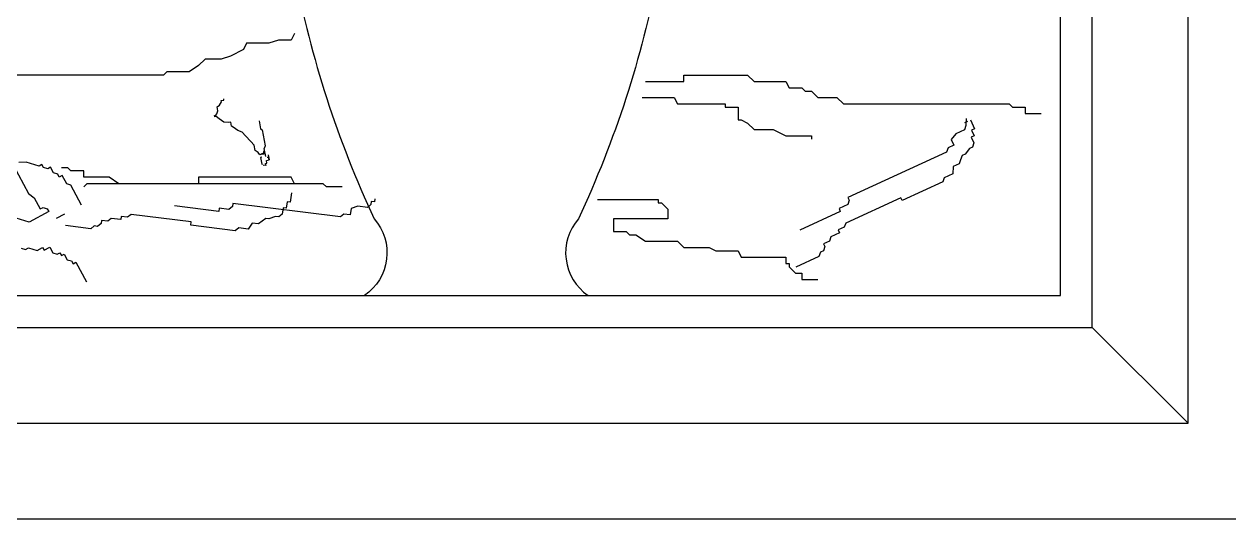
# Model space of a CAD drawing. Header units: inches. Extents: x 6 to 48.5, y 12.5 to 37.3.
# Drawn here: x 8.2738 to 8.5609, y 14.7063 to 14.8242 of the extents above; entities that cross this region are included whole.
import ezdxf

# ---------------------------------------------------------------- set-up
doc = ezdxf.new("R2010")
doc.units = ezdxf.units.IN
doc.header["$MEASUREMENT"] = 0
doc.layers.add('02', color=2, linetype='Continuous')
doc.layers.add('4', color=4, linetype='Continuous')

msp = doc.modelspace()

# ---------------------------------------------------------------- linework, layer by layer
at = {"layer": '02'}
for p, q in [((8.33191, 14.79312), (8.33214, 14.79186)), ((8.28873, 14.78621), (8.28797, 14.78545)), ((8.34501, 14.78621), (8.28873, 14.78621)), ((8.28341, 14.77898), (8.28139, 14.77791)), ((8.52832, 14.75198), (8.55114, 14.72916))]:
    msp.add_line(p, q, dxfattribs=at)
for points in [[(8.16323, 15.11707), (8.16323, 14.75198), (8.52832, 14.75198), (8.52832, 15.11707)], [(8.17084, 15.10946), (8.17084, 14.75959), (8.52071, 14.75959), (8.52071, 15.10946)]]:
    msp.add_lwpolyline(points, close=True, dxfattribs=at)
for points in [[(8.38152, 14.87216, 0.59451), (8.33817, 14.83641, 0.061301), (8.35718, 14.77784, -1.493799)], [(8.38152, 14.87216, -0.59451), (8.42488, 14.83641, -0.061301), (8.40586, 14.77784, 1.493799)], [(8.35718, 14.77784, -0.449066), (8.3549, 14.75959, -0.239284)], [(8.40586, 14.77784, 0.449066), (8.40814, 14.75959, 0.239284)]]:
    msp.add_lwpolyline(points, format="xyb", dxfattribs=at)
for points in [[(8.33817, 14.82196), (8.33741, 14.82044), (8.33437, 14.82044), (8.33208, 14.81967), (8.32676, 14.81967), (8.326, 14.81815), (8.32296, 14.81663), (8.32068, 14.81587), (8.31687, 14.81587), (8.31535, 14.81435), (8.31307, 14.81283), (8.30775, 14.81283), (8.30698, 14.81207), (8.26895, 14.81207)], [(8.42184, 14.81055), (8.43096, 14.81055), (8.43096, 14.81207), (8.44618, 14.81207), (8.4477, 14.81055), (8.4553, 14.81055), (8.45606, 14.80903), (8.45911, 14.80903), (8.45987, 14.80827), (8.46139, 14.80827), (8.46291, 14.80674), (8.46747, 14.80674), (8.46899, 14.80522), (8.50854, 14.80522), (8.50931, 14.80446), (8.51235, 14.80446), (8.51235, 14.80294), (8.51615, 14.80294)], [(8.42108, 14.80674), (8.42868, 14.80674), (8.42944, 14.80522), (8.44085, 14.80522), (8.44085, 14.80446), (8.44389, 14.80446), (8.44389, 14.80142), (8.44465, 14.80142), (8.44618, 14.80066), (8.4477, 14.79914), (8.45226, 14.79914), (8.4553, 14.79762), (8.46139, 14.79762), (8.46139, 14.79686)], [(8.33116, 14.79363), (8.32996, 14.79308), (8.32953, 14.79365), (8.32879, 14.79416), (8.32855, 14.79542), (8.32775, 14.79625), (8.32652, 14.79764), (8.32572, 14.79847), (8.32466, 14.79892), (8.32354, 14.79969), (8.32317, 14.79995), (8.32299, 14.80089), (8.32237, 14.80077), (8.32137, 14.80091), (8.32025, 14.80168), (8.3195, 14.80219), (8.31919, 14.80213), (8.31913, 14.80245), (8.31945, 14.80251), (8.3197, 14.80288), (8.3199, 14.80356), (8.31973, 14.80451), (8.3203, 14.80494), (8.32081, 14.80568), (8.32075, 14.806), (8.32138, 14.80611), (8.32132, 14.80643)], [(8.32977, 14.80117), (8.33011, 14.79928), (8.33049, 14.79903), (8.33118, 14.79526), (8.33099, 14.79457)], [(8.49928, 14.80139), (8.50023, 14.79931), (8.49954, 14.799), (8.50017, 14.79761), (8.49948, 14.7973), (8.50012, 14.79591), (8.49975, 14.79491), (8.49905, 14.79459), (8.49799, 14.79326), (8.4973, 14.79294), (8.49693, 14.79193), (8.49655, 14.79093), (8.49517, 14.79029), (8.49511, 14.78859), (8.49304, 14.78764), (8.49267, 14.78663), (8.48299, 14.78218), (8.48268, 14.78287), (8.46955, 14.77683), (8.46917, 14.77583), (8.46779, 14.77519), (8.46811, 14.7745), (8.46603, 14.77355), (8.46566, 14.77254), (8.46428, 14.7719), (8.4646, 14.77121), (8.46422, 14.7702), (8.46353, 14.76988), (8.46316, 14.76888), (8.45763, 14.76633)], [(8.49827, 14.80176), (8.49821, 14.80006), (8.49784, 14.79905), (8.49577, 14.7981), (8.4947, 14.79677), (8.49534, 14.79539), (8.49395, 14.79475), (8.49358, 14.79375), (8.47009, 14.78294), (8.4704, 14.78225), (8.47003, 14.78124), (8.46796, 14.78029), (8.46827, 14.7796), (8.4586, 14.77515)], [(8.49859, 14.80107), (8.49789, 14.80075)], [(8.33039, 14.79251), (8.33008, 14.79245), (8.33037, 14.79088), (8.33068, 14.79094)], [(8.3311, 14.79394), (8.33079, 14.79388), (8.3309, 14.79326), (8.33028, 14.79314)], [(8.33134, 14.79269), (8.33099, 14.79457)], [(8.33143, 14.79043), (8.33131, 14.79106), (8.33163, 14.79111), (8.33151, 14.79174), (8.33214, 14.79186), (8.33202, 14.79249), (8.33171, 14.79243)], [(8.27119, 14.79057), (8.27477, 14.78386), (8.27616, 14.78287), (8.27759, 14.78019), (8.27826, 14.78055), (8.27929, 14.78024), (8.27965, 14.77956), (8.27495, 14.77706), (8.27186, 14.778)], [(8.27423, 14.79133), (8.27253, 14.79129)], [(8.28743, 14.78113), (8.28493, 14.78583), (8.2839, 14.78614), (8.28282, 14.78815), (8.28215, 14.7878), (8.2818, 14.78847), (8.28077, 14.78878), (8.28005, 14.79012), (8.27938, 14.78977), (8.27835, 14.79008), (8.27799, 14.79075), (8.27732, 14.79039), (8.27423, 14.79133)], [(8.29634, 14.78621), (8.29405, 14.78773), (8.28797, 14.78773), (8.28797, 14.78925), (8.28493, 14.78925), (8.28417, 14.79001), (8.28265, 14.79001)], [(8.33074, 14.79063), (8.33137, 14.79074)], [(8.34958, 14.78545), (8.34578, 14.78545), (8.34501, 14.78621), (8.33817, 14.78621), (8.33741, 14.78773), (8.31535, 14.78773), (8.31535, 14.78621)], [(8.33746, 14.78407), (8.33718, 14.78181), (8.33642, 14.7819), (8.33624, 14.78039), (8.33548, 14.78049), (8.33529, 14.77898), (8.33444, 14.77832), (8.33369, 14.77841), (8.33209, 14.77785), (8.33133, 14.77794), (8.32963, 14.77662), (8.32812, 14.77681), (8.32718, 14.77539), (8.32492, 14.77568), (8.32407, 14.77502), (8.3135, 14.77634), (8.31359, 14.77709), (8.29925, 14.77889), (8.29841, 14.77822), (8.2969, 14.77841), (8.2968, 14.77766), (8.29454, 14.77794), (8.29369, 14.77728), (8.29218, 14.77747), (8.29208, 14.77672), (8.29124, 14.77605), (8.29048, 14.77615), (8.28963, 14.77549), (8.28359, 14.77624)], [(8.35734, 14.78264), (8.35724, 14.78189), (8.35649, 14.78198), (8.35639, 14.78123), (8.35555, 14.78057), (8.35328, 14.78085), (8.35168, 14.78028), (8.35149, 14.77877), (8.34998, 14.77896), (8.34913, 14.7783), (8.32347, 14.78151), (8.32338, 14.78075), (8.32253, 14.78009), (8.32026, 14.78038), (8.32017, 14.77962), (8.3096, 14.78094)], [(8.41043, 14.78241), (8.42488, 14.78241), (8.42488, 14.78164), (8.42564, 14.78164), (8.42716, 14.78012), (8.42716, 14.77784), (8.41423, 14.77784), (8.41423, 14.7748), (8.41727, 14.7748), (8.41803, 14.77404), (8.41955, 14.77404), (8.42184, 14.77252), (8.42944, 14.77252), (8.43096, 14.771), (8.43705, 14.771), (8.43857, 14.77024), (8.44389, 14.77024), (8.44465, 14.76871), (8.4553, 14.76871), (8.4553, 14.76719), (8.45606, 14.76719), (8.45606, 14.76643), (8.45758, 14.76491), (8.45911, 14.76491), (8.45911, 14.76339), (8.46291, 14.76339)], [(8.27307, 14.77088), (8.2741, 14.77057), (8.27477, 14.77093), (8.27683, 14.7703), (8.27817, 14.77102), (8.27853, 14.77035), (8.27987, 14.77106), (8.28059, 14.76972), (8.28162, 14.76941), (8.28229, 14.76977), (8.28265, 14.76909), (8.28332, 14.76945), (8.28403, 14.76811), (8.28506, 14.7678), (8.28542, 14.76713), (8.28609, 14.76748), (8.2886, 14.76279)]]:
    msp.add_lwpolyline(points, dxfattribs=at)
at = {"layer": '4'}
msp.add_line((8.11759, 14.70634), (8.57396, 14.70634), dxfattribs=at)
msp.add_lwpolyline([(8.14041, 15.13989), (8.14041, 14.72916), (8.55114, 14.72916), (8.55114, 15.13989)], close=True, dxfattribs=at)

doc.saveas('drawing.dxf')
